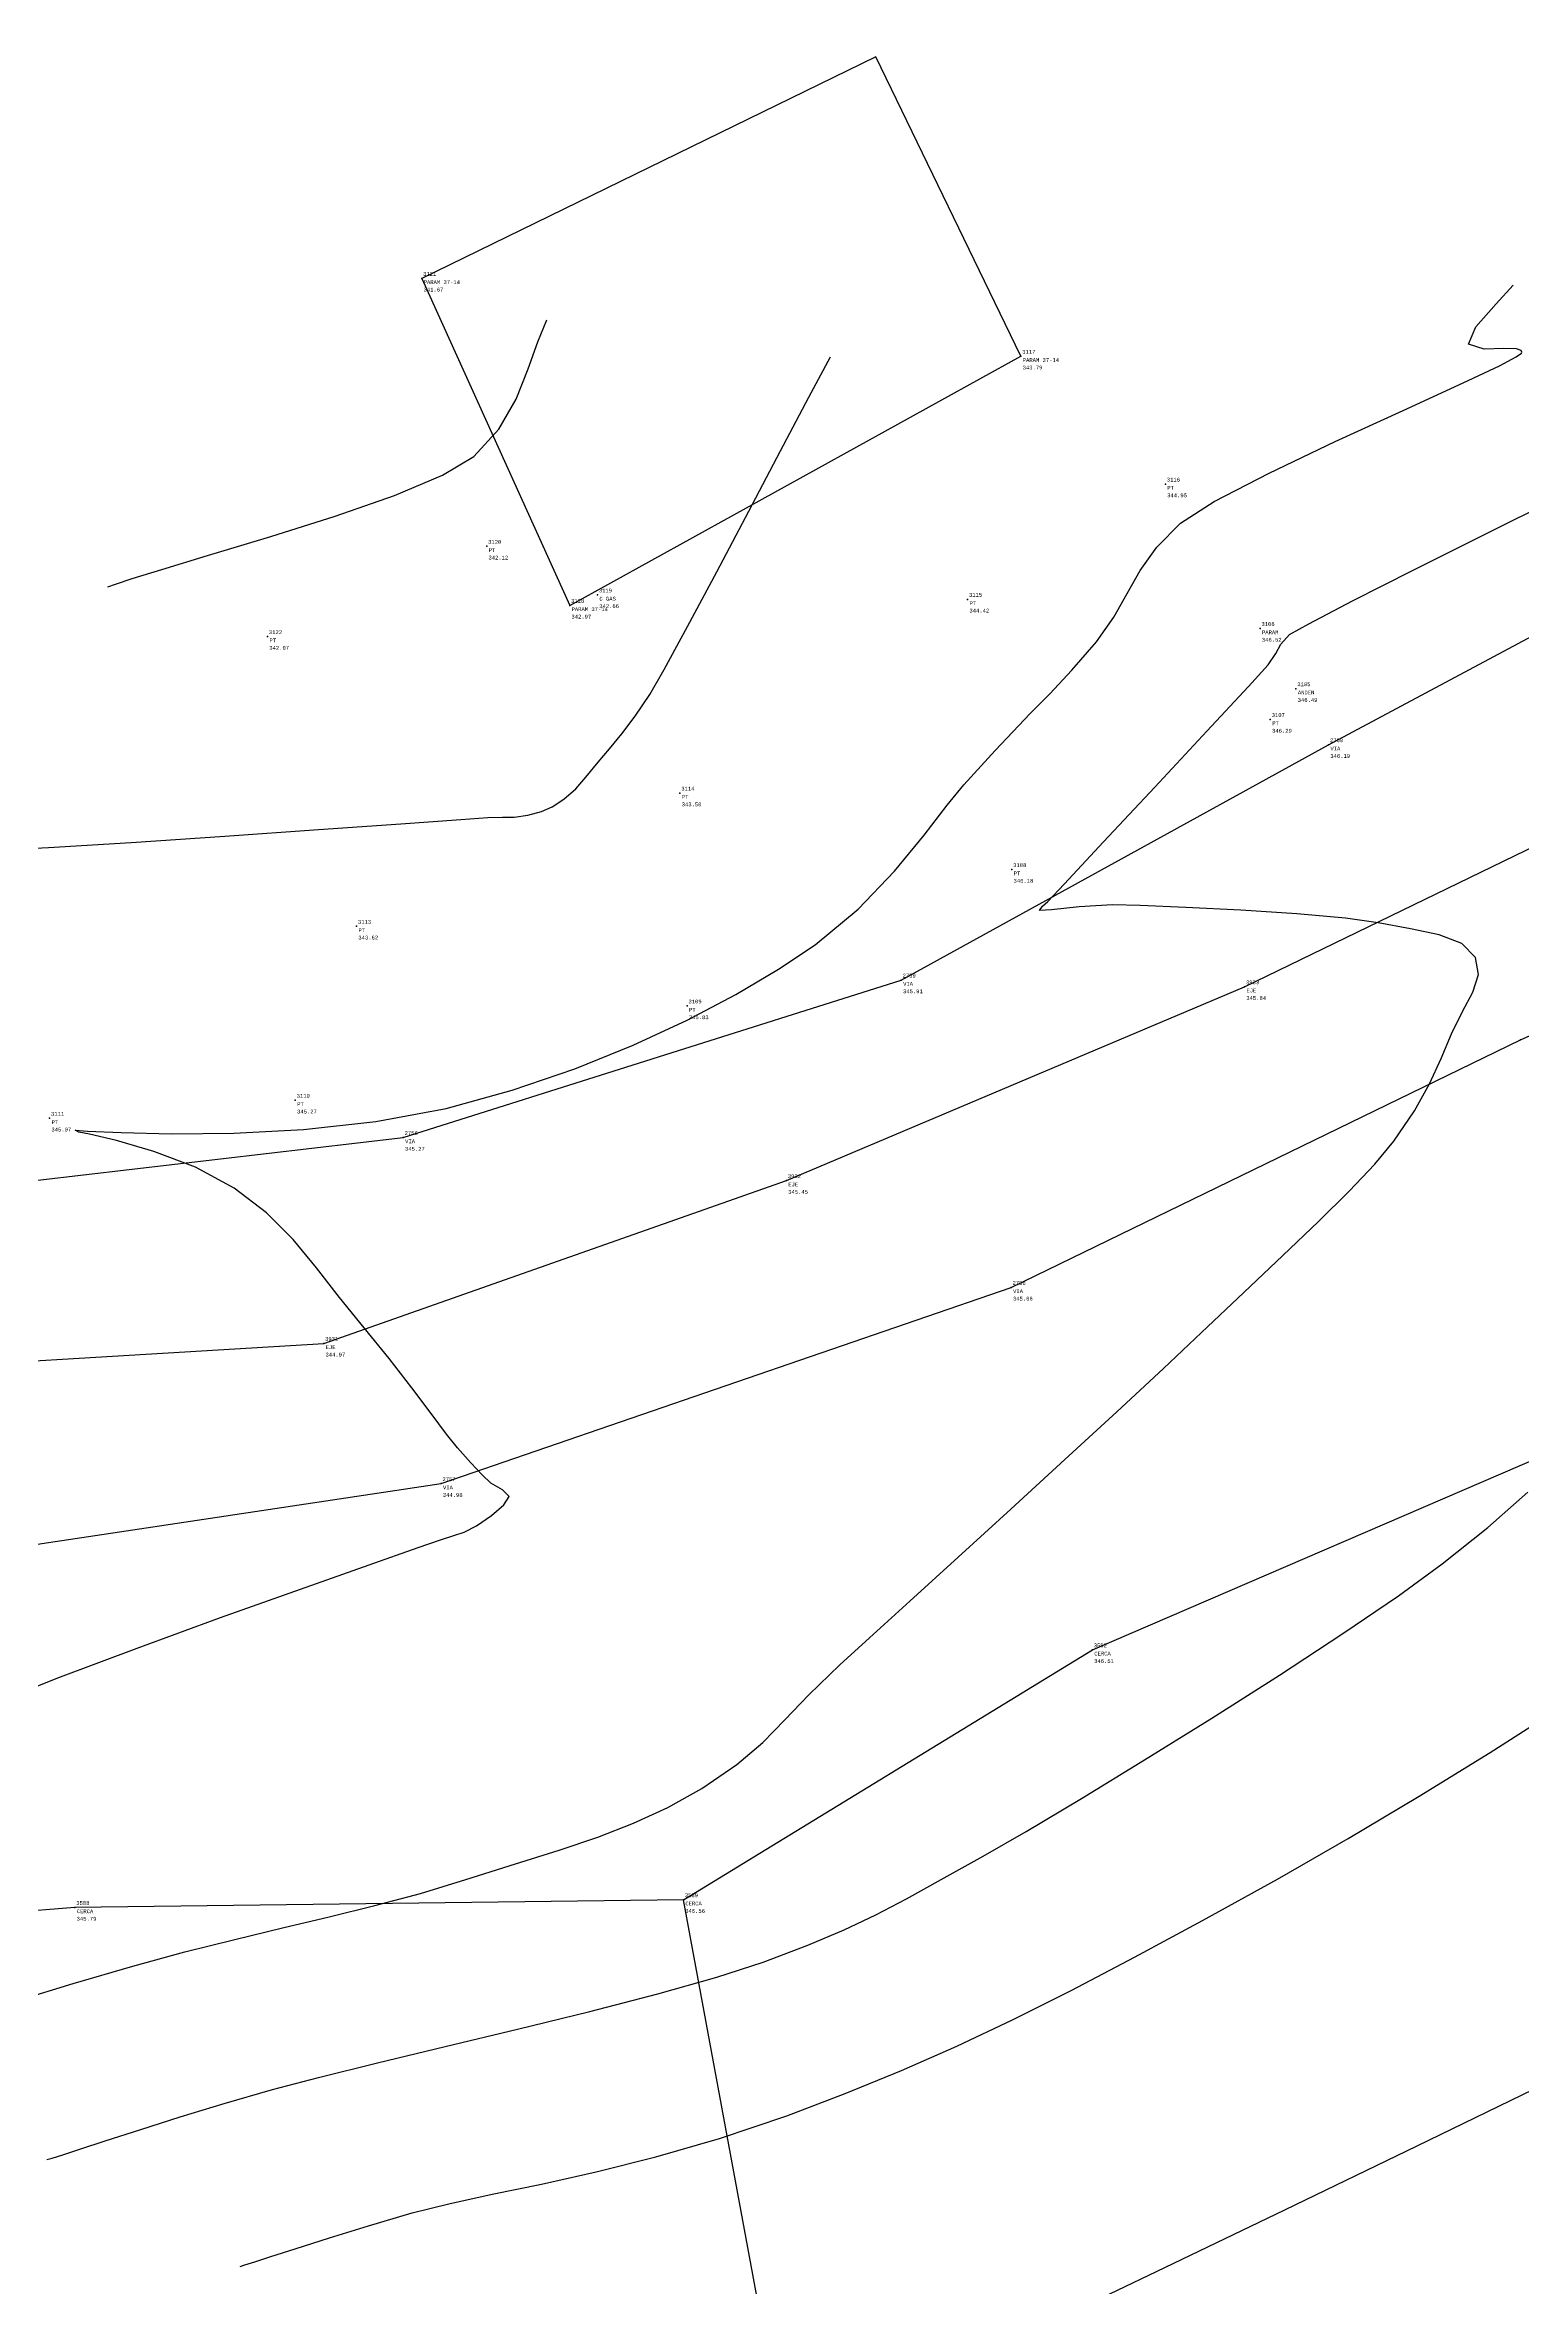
# Model space of a CAD drawing. Header units: metres. Extents: x 5050628 to 5051715, y 2427226 to 2427693.
# Drawn here: x 5051514.65 to 5051534.03, y 2427641.52 to 2427670.95 of the extents above; entities that cross this region are included whole.
import ezdxf
from ezdxf.enums import TextEntityAlignment as Align

# ---------------------------------------------------------------- set-up
doc = ezdxf.new("R2010")
doc.units = ezdxf.units.M
for name, color, linetype in [('1. Eje Vía', 7, 'Continuous'), ('C-TOPO-MINR-N', 11, 'Continuous'), ('Cerca', 90, 'FENCELINE2'), ('CVL_PUNTO', 2, 'Continuous'), ('CVL_PUNTO_COR', 2, 'Continuous'), ('CVL_PUNTO_NUM', 2, 'Continuous'), ('Paramento', 7, 'Continuous'), ('Vía', 40, 'Continuous')]:
    doc.layers.add(name, color=color, linetype=linetype)
doc.styles.add('MONOTXT4', font='monotxt4.shx')
doc.linetypes.add('FENCELINE2', pattern='A,0.25,-0.1,[132,ltypeshp.shx,S=0.1,R=0,X=-0.1,Y=0],-0.1,1', length=1.45)

msp = doc.modelspace()

# ---------------------------------------------------------------- linework, layer by layer
at = {"layer": '1. Eje Vía', "elevation": 280.286, "flags": 128}
msp.add_lwpolyline([(5051437.39, 2427625.022), (5051442.677, 2427629.536), (5051448.3, 2427634.592), (5051453.76, 2427639.519), (5051458.689, 2427644.265), (5051464.137, 2427649.102), (5051469.342, 2427652.662), (5051475.744, 2427655.24), (5051483.059, 2427656.208), (5051490.026, 2427656.21), (5051496.882, 2427655.351), (5051504.718, 2427653.737), (5051511.155, 2427653.476), (5051518.306, 2427653.908), (5051524.375, 2427656.043), (5051530.384, 2427658.587), (5051535.999, 2427661.31), (5051542.476, 2427664.661), (5051548.504, 2427667.464)], dxfattribs=at)
at = {"layer": 'C-TOPO-MINR-N', "color": 32, "linetype": 'Continuous', "lineweight": -3}
for points in [[(5051513.942, 2427649.169, 345.966), (5051514.82, 2427649.519, 345.966), (5051515.858, 2427649.91, 345.966), (5051516.953, 2427650.309, 345.966), (5051518.001, 2427650.684, 345.966), (5051518.9, 2427651.001, 345.966), (5051519.546, 2427651.228, 345.966), (5051519.837, 2427651.331, 345.966), (5051520.011, 2427651.388, 345.966), (5051520.15, 2427651.432, 345.966), (5051520.309, 2427651.513, 345.966), (5051520.505, 2427651.648, 345.966), (5051520.67, 2427651.791, 345.966), (5051520.738, 2427651.898, 345.966), (5051520.65, 2427651.985, 345.966), (5051520.498, 2427652.074, 345.966), (5051520.386, 2427652.181, 345.966), (5051520.236, 2427652.338, 345.966), (5051520.061, 2427652.535, 345.966), (5051519.918, 2427652.716, 345.966), (5051519.715, 2427652.987, 345.966), (5051519.461, 2427653.326, 345.966), (5051519.165, 2427653.708, 345.966), (5051518.835, 2427654.11, 345.966), (5051518.512, 2427654.51, 345.966), (5051518.213, 2427654.898, 345.966), (5051517.904, 2427655.27, 345.966), (5051517.554, 2427655.62, 345.966), (5051517.133, 2427655.944, 345.966), (5051516.622, 2427656.218, 345.966), (5051516.079, 2427656.425, 345.966), (5051515.589, 2427656.568, 345.966), (5051515.233, 2427656.651, 345.966), (5051515.094, 2427656.679, 345.966), (5051515.046, 2427656.704, 345.966), (5051515.207, 2427656.694, 345.966), (5051515.649, 2427656.674, 345.966), (5051516.31, 2427656.659, 345.966), (5051517.128, 2427656.667, 345.966), (5051518.042, 2427656.714, 345.966), (5051518.991, 2427656.817, 345.966), (5051519.912, 2427656.991, 345.966), (5051520.779, 2427657.23, 345.966), (5051521.599, 2427657.51, 345.966), (5051522.366, 2427657.819, 345.966), (5051523.072, 2427658.147, 345.966), (5051523.71, 2427658.484, 345.966), (5051524.272, 2427658.818, 345.966), (5051524.751, 2427659.138, 345.966), (5051525.316, 2427659.605, 345.966), (5051525.793, 2427660.102, 345.966), (5051526.183, 2427660.575, 345.966), (5051526.485, 2427660.971, 345.966), (5051526.7, 2427661.238, 345.966), (5051526.93, 2427661.487, 345.966), (5051527.113, 2427661.685, 345.966), (5051527.343, 2427661.934, 345.966), (5051527.572, 2427662.171, 345.966), (5051527.83, 2427662.432, 345.966), (5051528.12, 2427662.739, 345.966), (5051528.441, 2427663.114, 345.966), (5051528.669, 2427663.437, 345.966), (5051528.844, 2427663.747, 345.966), (5051529.015, 2427664.05, 345.966), (5051529.232, 2427664.355, 345.966), (5051529.542, 2427664.669, 345.966), (5051529.987, 2427664.956, 345.966), (5051530.706, 2427665.327, 345.966), (5051531.573, 2427665.74, 345.966), (5051532.464, 2427666.149, 345.966), (5051533.252, 2427666.511, 345.966), (5051533.726, 2427666.736, 345.966), (5051533.947, 2427666.853, 345.966), (5051534.016, 2427666.901, 345.966), (5051534.023, 2427666.915, 345.966), (5051534.012, 2427666.936, 345.966), (5051533.949, 2427666.958, 345.966), (5051533.785, 2427666.961, 345.966), (5051533.525, 2427666.953, 345.966), (5051533.32, 2427667.02, 345.966), (5051533.416, 2427667.248, 345.966), (5051533.684, 2427667.549, 345.966), (5051533.908, 2427667.792, 345.966)], [(5051515.476, 2427663.836, 342.966), (5051515.573, 2427663.869, 342.966), (5051515.792, 2427663.942, 342.966), (5051516.181, 2427664.063, 342.966), (5051516.783, 2427664.245, 342.966), (5051517.612, 2427664.495, 342.966), (5051518.455, 2427664.761, 342.966), (5051519.233, 2427665.033, 342.966), (5051519.866, 2427665.298, 342.966), (5051520.277, 2427665.545, 342.966), (5051520.601, 2427665.904, 342.966), (5051520.828, 2427666.299, 342.966), (5051520.989, 2427666.693, 342.966), (5051521.114, 2427667.051, 342.966), (5051521.234, 2427667.337, 342.966)], [(5051513.902, 2427660.373, 343.966), (5051514.697, 2427660.413, 343.966), (5051515.781, 2427660.481, 343.966), (5051517.009, 2427660.563, 343.966), (5051518.236, 2427660.649, 343.966), (5051519.316, 2427660.726, 343.966), (5051520.106, 2427660.783, 343.966), (5051520.46, 2427660.808, 343.966), (5051520.65, 2427660.811, 343.966), (5051520.802, 2427660.811, 343.966), (5051520.984, 2427660.839, 343.966), (5051521.163, 2427660.888, 343.966), (5051521.302, 2427660.948, 343.966), (5051521.457, 2427661.049, 343.966), (5051521.613, 2427661.183, 343.966), (5051521.746, 2427661.337, 343.966), (5051521.905, 2427661.532, 343.966), (5051522.053, 2427661.707, 343.966), (5051522.215, 2427661.905, 343.966), (5051522.392, 2427662.139, 343.966), (5051522.585, 2427662.423, 343.966), (5051522.772, 2427662.748, 343.966), (5051523.079, 2427663.312, 343.966), (5051523.463, 2427664.032, 343.966), (5051523.883, 2427664.828, 343.966), (5051524.299, 2427665.618, 343.966), (5051524.669, 2427666.321, 343.966), (5051524.951, 2427666.854, 343.966)], [(5051514.305, 2427645.29, 346.966), (5051515.018, 2427645.508, 346.966), (5051515.801, 2427645.737, 346.966), (5051516.484, 2427645.923, 346.966), (5051517.138, 2427646.087, 346.966), (5051517.767, 2427646.237, 346.966), (5051518.378, 2427646.382, 346.966), (5051518.978, 2427646.53, 346.966), (5051519.574, 2427646.69, 346.966), (5051520.171, 2427646.871, 346.966), (5051520.823, 2427647.077, 346.966), (5051521.394, 2427647.258, 346.966), (5051521.903, 2427647.43, 346.966), (5051522.371, 2427647.611, 346.966), (5051522.818, 2427647.817, 346.966), (5051523.265, 2427648.067, 346.966), (5051523.725, 2427648.38, 346.966), (5051524.064, 2427648.67, 346.966), (5051524.355, 2427648.966, 346.966), (5051524.668, 2427649.297, 346.966), (5051525.077, 2427649.691, 346.966), (5051525.464, 2427650.042, 346.966), (5051525.995, 2427650.525, 346.966), (5051526.628, 2427651.101, 346.966), (5051527.32, 2427651.733, 346.966), (5051528.028, 2427652.382, 346.966), (5051528.709, 2427653.01, 346.966), (5051529.32, 2427653.578, 346.966), (5051529.819, 2427654.05, 346.966), (5051530.374, 2427654.576, 346.966), (5051530.888, 2427655.062, 346.966), (5051531.353, 2427655.505, 346.966), (5051531.757, 2427655.904, 346.966), (5051532.091, 2427656.257, 346.966), (5051532.344, 2427656.562, 346.966), (5051532.613, 2427656.959, 346.966), (5051532.81, 2427657.315, 346.966), (5051532.963, 2427657.646, 346.966), (5051533.098, 2427657.968, 346.966), (5051533.244, 2427658.263, 346.966), (5051533.379, 2427658.517, 346.966), (5051533.452, 2427658.748, 346.966), (5051533.412, 2427658.972, 346.966), (5051533.232, 2427659.153, 346.966), (5051532.937, 2427659.267, 346.966), (5051532.562, 2427659.347, 346.966), (5051532.138, 2427659.427, 346.966), (5051531.707, 2427659.486, 346.966), (5051531.07, 2427659.542, 346.966), (5051530.336, 2427659.59, 346.966), (5051529.615, 2427659.628, 346.966), (5051529.017, 2427659.653, 346.966), (5051528.652, 2427659.661, 346.966), (5051528.215, 2427659.637, 346.966), (5051527.85, 2427659.598, 346.966), (5051527.693, 2427659.586, 346.966), (5051527.736, 2427659.643, 346.966), (5051527.805, 2427659.707, 346.966), (5051528.018, 2427659.935, 346.966), (5051528.535, 2427660.487, 346.966), (5051529.208, 2427661.207, 346.966), (5051529.891, 2427661.939, 346.966), (5051530.436, 2427662.526, 346.966), (5051530.695, 2427662.812, 346.966), (5051530.793, 2427662.958, 346.966), (5051530.862, 2427663.082, 346.966), (5051530.975, 2427663.208, 346.966), (5051531.227, 2427663.351, 346.966), (5051531.8, 2427663.65, 346.966), (5051532.597, 2427664.054, 346.966), (5051533.523, 2427664.518, 346.966), (5051534.48, 2427664.994, 346.966)], [(5051514.675, 2427643.197, 347.966), (5051514.742, 2427643.218, 347.966), (5051514.882, 2427643.262, 347.966), (5051515.108, 2427643.335, 347.966), (5051515.44, 2427643.443, 347.966), (5051515.905, 2427643.592, 347.966), (5051516.425, 2427643.757, 347.966), (5051517.002, 2427643.932, 347.966), (5051517.634, 2427644.117, 347.966), (5051518.236, 2427644.277, 347.966), (5051519.011, 2427644.469, 347.966), (5051519.9, 2427644.683, 347.966), (5051520.848, 2427644.91, 347.966), (5051521.796, 2427645.143, 347.966), (5051522.687, 2427645.373, 347.966), (5051523.464, 2427645.59, 347.966), (5051524.068, 2427645.787, 347.966), (5051524.658, 2427646.012, 347.966), (5051525.132, 2427646.212, 347.966), (5051525.546, 2427646.408, 347.966), (5051525.952, 2427646.621, 347.966), (5051526.404, 2427646.871, 347.966), (5051526.957, 2427647.181, 347.966), (5051527.521, 2427647.504, 347.966), (5051528.244, 2427647.935, 347.966), (5051529.073, 2427648.441, 347.966), (5051529.957, 2427648.991, 347.966), (5051530.842, 2427649.555, 347.966), (5051531.675, 2427650.1, 347.966), (5051532.404, 2427650.597, 347.966), (5051532.976, 2427651.013, 347.966), (5051533.573, 2427651.493, 347.966), (5051534.098, 2427651.954, 347.966)], [(5051517.209, 2427641.796, 348.966), (5051517.271, 2427641.815, 348.966), (5051517.401, 2427641.856, 348.966), (5051517.613, 2427641.925, 348.966), (5051517.93, 2427642.027, 348.966), (5051518.381, 2427642.171, 348.966), (5051518.894, 2427642.329, 348.966), (5051519.468, 2427642.498, 348.966), (5051519.948, 2427642.619, 348.966), (5051520.515, 2427642.742, 348.966), (5051521.162, 2427642.877, 348.966), (5051521.881, 2427643.037, 348.966), (5051522.662, 2427643.232, 348.966), (5051523.497, 2427643.474, 348.966), (5051524.379, 2427643.772, 348.966), (5051525.146, 2427644.064, 348.966), (5051525.884, 2427644.367, 348.966), (5051526.611, 2427644.688, 348.966), (5051527.35, 2427645.037, 348.966), (5051528.119, 2427645.422, 348.966), (5051528.94, 2427645.852, 348.966), (5051529.833, 2427646.335, 348.966), (5051530.818, 2427646.879, 348.966), (5051531.745, 2427647.409, 348.966), (5051532.676, 2427647.965, 348.966), (5051533.605, 2427648.541, 348.966), (5051534.528, 2427649.128, 348.966)], [(5051527.694, 2427640.993, 350.966), (5051529.228, 2427641.728, 350.966), (5051530.913, 2427642.539, 350.966), (5051532.648, 2427643.379, 350.966), (5051534.332, 2427644.197, 350.966), (5051535.863, 2427644.945, 350.966), (5051537.143, 2427645.573, 350.966), (5051538.068, 2427646.033, 350.966), (5051538.539, 2427646.276, 350.966), (5051538.963, 2427646.521, 350.966), (5051539.322, 2427646.744, 350.966), (5051539.638, 2427646.951, 350.966), (5051539.93, 2427647.15, 350.966), (5051540.221, 2427647.346, 350.966), (5051540.566, 2427647.581, 350.966), (5051540.863, 2427647.788, 350.966), (5051541.113, 2427647.966, 350.966), (5051541.317, 2427648.11, 350.966)]]:
    msp.add_polyline3d(points, dxfattribs=at)
at = {"layer": 'Cerca', "flags": 128}
for points, elevation in [([(5051523.024, 2427646.608), (5051528.388, 2427649.887), (5051534.761, 2427652.633), (5051538.313, 2427654.37), (5051544.324, 2427657.512), (5051552.655, 2427661.521), (5051556.835, 2427663.101)], 347.027), ([(5051525.075, 2427637.647), (5051524.031, 2427641.169), (5051523.024, 2427646.608), (5051515.042, 2427646.506), (5051509.816, 2427646.085), (5051504.594, 2427645.357), (5051498.558, 2427644.607), (5051499.724, 2427635.531)], 351.725)]:
    msp.add_lwpolyline(points, dxfattribs=dict(at, elevation=elevation))
at = {"layer": 'CVL_PUNTO', "color": 4}
for p in [(5051519.592, 2427667.882, 342.141), (5051519.592, 2427667.882, 342.141), (5051527.45, 2427666.86, 344.255), (5051527.45, 2427666.86, 344.255), (5051529.346, 2427665.183, 345.413), (5051529.346, 2427665.183, 345.413), (5051520.444, 2427664.366, 342.587), (5051520.444, 2427664.366, 342.587), (5051521.896, 2427663.729, 343.123), (5051521.896, 2427663.729, 343.123), (5051521.532, 2427663.591, 343.433), (5051521.532, 2427663.591, 343.433), (5051526.752, 2427663.67, 344.887), (5051526.752, 2427663.67, 344.887), (5051517.569, 2427663.182, 342.539), (5051517.569, 2427663.182, 342.539), (5051530.588, 2427663.288, 346.991), (5051530.588, 2427663.288, 346.991), (5051531.058, 2427662.498, 346.952), (5051531.058, 2427662.498, 346.952), (5051530.722, 2427662.094, 346.761), (5051530.722, 2427662.094, 346.761), (5051531.486, 2427661.763, 346.661), (5051531.486, 2427661.763, 346.661), (5051522.978, 2427661.128, 343.969), (5051522.978, 2427661.128, 343.969), (5051527.331, 2427660.125, 346.646), (5051527.331, 2427660.125, 346.646), (5051518.737, 2427659.38, 344.085), (5051518.737, 2427659.38, 344.085), (5051525.881, 2427658.675, 346.372), (5051525.881, 2427658.675, 346.372), (5051530.384, 2427658.587, 346.305), (5051530.384, 2427658.587, 346.305), (5051523.072, 2427658.335, 346.296), (5051523.072, 2427658.335, 346.296), (5051534.004, 2427657.89, 346.656), (5051534.004, 2427657.89, 346.656), (5051517.933, 2427657.097, 345.734), (5051517.933, 2427657.097, 345.734), (5051514.711, 2427656.861, 345.534), (5051514.711, 2427656.861, 345.534), (5051519.349, 2427656.609, 345.733), (5051519.349, 2427656.609, 345.733), (5051524.375, 2427656.043, 345.913), (5051524.375, 2427656.043, 345.913), (5051527.323, 2427654.642, 346.124), (5051527.323, 2427654.642, 346.124), (5051518.306, 2427653.908, 345.437), (5051518.306, 2427653.908, 345.437), (5051519.845, 2427652.067, 345.447), (5051519.845, 2427652.067, 345.447), (5051528.388, 2427649.887, 346.976), (5051528.388, 2427649.887, 346.976), (5051515.042, 2427646.506, 346.254), (5051515.042, 2427646.506, 346.254), (5051523.024, 2427646.608, 347.027), (5051523.024, 2427646.608, 347.027)]:
    msp.add_point(p, dxfattribs=at)
at = {"layer": 'Paramento', "elevation": 342.141, "flags": 128}
msp.add_lwpolyline([(5051519.592, 2427667.882), (5051521.532, 2427663.591), (5051527.45, 2427666.86), (5051525.549, 2427670.79), (5051519.592, 2427667.882)], dxfattribs=at)
at = {"layer": 'Vía'}
for points in [[(5051439.621, 2427629.814, 339.994), (5051444.812, 2427634.019, 340.535), (5051449.724, 2427638.955, 340.818), (5051456.997, 2427646.432, 341.355), (5051463.525, 2427652.007, 341.843), (5051470.016, 2427655.565, 342.235), (5051476.478, 2427657.693, 342.851), (5051483.42, 2427658.754, 343.306), (5051490.224, 2427658.874, 343.655), (5051497.979, 2427657.762, 344.107), (5051504.176, 2427656.536, 344.546), (5051512.156, 2427655.77, 345.066), (5051519.349, 2427656.609, 345.733), (5051525.881, 2427658.675, 346.372), (5051531.486, 2427661.763, 346.661), (5051538.375, 2427665.445, 347.041), (5051539.826, 2427666.605, 347), (5051549.625, 2427670.946, 347.52)], [(5051437.062, 2427621.918, 339.395), (5051442.441, 2427626.621, 339.792), (5051447.175, 2427630.559, 340.165), (5051453.04, 2427636.289, 340.743), (5051460.022, 2427642.759, 341.312), (5051466.607, 2427648.303, 341.723), (5051471.846, 2427651.631, 342.107), (5051477.511, 2427653.475, 342.562), (5051483.394, 2427654.275, 343.026), (5051490.278, 2427653.792, 343.56), (5051497.197, 2427652.832, 344.11), (5051504.375, 2427651.758, 344.57), (5051511.842, 2427650.867, 345.061), (5051519.845, 2427652.067, 345.447), (5051527.323, 2427654.642, 346.124), (5051534.004, 2427657.89, 346.656), (5051540.426, 2427660.773, 347.036), (5051542.538, 2427661.743, 347.034), (5051550.985, 2427665.788, 347.585)]]:
    msp.add_polyline3d(points, dxfattribs=at)

# ---------------------------------------------------------------- texts
at = {"layer": 'CVL_PUNTO_COR', "color": 4, "style": 'MONOTXT4'}
for s, p in [('341.67', (5051519.615, 2427667.759, 342.141)), ('343.79', (5051527.473, 2427666.737, 344.255)), ('344.95', (5051529.369, 2427665.06, 345.413)), ('342.12', (5051520.467, 2427664.243, 342.587)), ('342.97', (5051521.555, 2427663.468, 343.433)), ('342.66', (5051521.919, 2427663.606, 343.123)), ('344.42', (5051526.775, 2427663.547, 344.887)), ('346.52', (5051530.611, 2427663.165, 346.991)), ('342.07', (5051517.592, 2427663.059, 342.539)), ('346.49', (5051531.081, 2427662.375, 346.952)), ('346.29', (5051530.745, 2427661.971, 346.761)), ('346.19', (5051531.509, 2427661.64, 346.661)), ('343.50', (5051523.001, 2427661.005, 343.969)), ('346.18', (5051527.354, 2427660.002, 346.646)), ('343.62', (5051518.76, 2427659.257, 344.085)), ('345.91', (5051525.904, 2427658.552, 346.372)), ('345.84', (5051530.407, 2427658.464, 346.305)), ('345.83', (5051523.095, 2427658.212, 346.296)), ('345.27', (5051517.956, 2427656.974, 345.734)), ('345.07', (5051514.734, 2427656.738, 345.534)), ('345.27', (5051519.372, 2427656.486, 345.733)), ('345.45', (5051524.398, 2427655.92, 345.913)), ('345.66', (5051527.346, 2427654.519, 346.124)), ('344.97', (5051518.329, 2427653.785, 345.437)), ('344.98', (5051519.868, 2427651.944, 345.447)), ('346.51', (5051528.411, 2427649.764, 346.976)), ('345.79', (5051515.065, 2427646.383, 346.254)), ('346.56', (5051523.047, 2427646.485, 347.027))]:
    msp.add_text(s, height=0.05, dxfattribs=at).set_placement(p, align=Align.TOP_LEFT)
at = {"layer": 'CVL_PUNTO_NUM', "color": 4, "style": 'MONOTXT4'}
for s, p in [('3121', (5051519.61, 2427667.9, 342.141)), ('3117', (5051527.468, 2427666.878, 344.255)), ('3116', (5051529.364, 2427665.201, 345.413)), ('3120', (5051520.462, 2427664.384, 342.587)), ('3119', (5051521.914, 2427663.747, 343.123)), ('3115', (5051526.77, 2427663.688, 344.887)), ('3118', (5051521.55, 2427663.609, 343.433)), ('3122', (5051517.587, 2427663.2, 342.539)), ('3106', (5051530.606, 2427663.306, 346.991)), ('3105', (5051531.076, 2427662.516, 346.952)), ('3107', (5051530.74, 2427662.112, 346.761)), ('2760', (5051531.504, 2427661.781, 346.661)), ('3114', (5051522.996, 2427661.146, 343.969)), ('3108', (5051527.349, 2427660.143, 346.646)), ('3113', (5051518.755, 2427659.398, 344.085)), ('2759', (5051525.899, 2427658.693, 346.372)), ('3933', (5051530.402, 2427658.605, 346.305)), ('3109', (5051523.09, 2427658.353, 346.296)), ('3110', (5051517.951, 2427657.115, 345.734)), ('3111', (5051514.729, 2427656.879, 345.534)), ('2756', (5051519.367, 2427656.627, 345.733)), ('3932', (5051524.393, 2427656.061, 345.913)), ('2758', (5051527.341, 2427654.66, 346.124)), ('3931', (5051518.324, 2427653.926, 345.437)), ('2757', (5051519.863, 2427652.085, 345.447)), ('3592', (5051528.406, 2427649.905, 346.976)), ('3589', (5051523.042, 2427646.626, 347.027)), ('3588', (5051515.06, 2427646.524, 346.254))]:
    msp.add_text(s, height=0.05, dxfattribs=at).set_placement(p, align=Align.BOTTOM_LEFT)
for s, p in [('PARAM 37-14', (5051519.617, 2427667.857, 342.141)), ('PARAM 37-14', (5051527.475, 2427666.835, 344.255)), ('PT', (5051529.371, 2427665.158, 345.413)), ('PT', (5051520.469, 2427664.341, 342.587)), ('PARAM 37-14', (5051521.557, 2427663.566, 343.433)), ('C GAS', (5051521.921, 2427663.704, 343.123)), ('PT', (5051526.777, 2427663.645, 344.887)), ('PT', (5051517.594, 2427663.157, 342.539)), ('PARAM', (5051530.613, 2427663.263, 346.991)), ('ANDEN', (5051531.083, 2427662.473, 346.952)), ('PT', (5051530.747, 2427662.069, 346.761)), ('VIA', (5051531.511, 2427661.738, 346.661)), ('PT', (5051523.003, 2427661.103, 343.969)), ('PT', (5051527.356, 2427660.1, 346.646)), ('PT', (5051518.762, 2427659.355, 344.085)), ('VIA', (5051525.906, 2427658.65, 346.372)), ('EJE', (5051530.409, 2427658.562, 346.305)), ('PT', (5051523.097, 2427658.31, 346.296)), ('PT', (5051517.958, 2427657.072, 345.734)), ('PT', (5051514.736, 2427656.836, 345.534)), ('VIA', (5051519.374, 2427656.584, 345.733)), ('EJE', (5051524.4, 2427656.018, 345.913)), ('VIA', (5051527.348, 2427654.617, 346.124)), ('EJE', (5051518.331, 2427653.883, 345.437)), ('VIA', (5051519.87, 2427652.042, 345.447)), ('CERCA', (5051528.413, 2427649.862, 346.976)), ('CERCA', (5051515.067, 2427646.481, 346.254)), ('CERCA', (5051523.049, 2427646.583, 347.027))]:
    msp.add_text(s, height=0.05, dxfattribs=at).set_placement(p, align=Align.TOP_LEFT)

doc.saveas('drawing.dxf')
